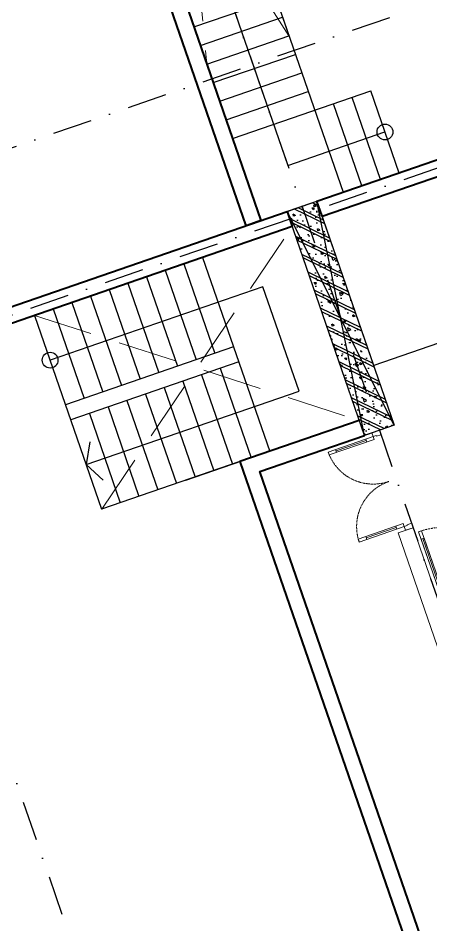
# Model space of a CAD drawing. Header units: millimetres. Extents: x -1534340 to 1713810, y -1348191 to 1114081.
# Drawn here: x 1477154 to 1482377, y -313786 to -302294 of the extents above; entities that cross this region are included whole.
import ezdxf

# ---------------------------------------------------------------- set-up
doc = ezdxf.new("R2010")
doc.units = ezdxf.units.MM
doc.header["$LTSCALE"] = 100
doc.set_wipeout_variables(frame=1)
for name, pattern in [('DASHED2', [0.375, 0.25, -0.125]), ('HIDDEN', [0.375, 0.25, -0.125]), ('xref.asix of  podium$0$xref.asix of  podium$0$DASHDOT', [1, 0.5, -0.25, 0, -0.25]), ('Xref.Asix of Basement B2$0$HIDDEN', [0.375, 0.25, -0.125]), ('Xref_ST_MBDV Cot vach 30.7.2022$0$HIDDEN2', [0.1875, 0.125, -0.0625])]:
    doc.linetypes.add(name, pattern=pattern)
for name, color, linetype, lineweight in [('A-DOOR', 1, 'Continuous', 9), ('CUA', 37, 'Continuous', 13), ('D-building block', 8, 'Continuous', 13), ('KAKA EDIT', 2, 'Continuous', 18), ('KAKA FIX', 2, 'Continuous', 13), ('KT-Net cat', 1, 'Continuous', 40)]:
    doc.layers.add(name, color=color, linetype=linetype, lineweight=lineweight)
for name, color, linetype in [('A-WALL-FNSH', 200, 'Continuous'), ('ccu12-Manh', 8, 'Continuous'), ('KT-Kich thuoc', 9, 'Continuous'), ('xref.asix of  podium$0$xref.asix of  podium$0$AUDIT_I_220805193045-5', 6, 'Continuous'), ('xref.asix of  podium$0$xref.asix of  podium$0$KC2-DIM', 251, 'Continuous'), ('xref.asix of  podium$0$xref.asix of  podium$0$KT-Kich thuoc', 9, 'Continuous'), ('xref.asix of  podium$0$xref.asix of  podium$0$KT-Luoi truc South Tower', 8, 'xref.asix of  podium$0$xref.asix of  podium$0$DASHDOT'), ('Xref_ST_MBDV Cot vach 30.7.2022$0$IDEA - dim', 251, 'Continuous')]:
    doc.layers.add(name, color=color, linetype=linetype)
doc.layers.add('Xref.Asix of Basement B2$0$KT-Chi gioi XD', color=7, linetype='Xref.Asix of Basement B2$0$HIDDEN', true_color=0x0066cc)

# ---------------------------------------------------------------- blocks, each defined once
blk = doc.blocks.new('*U2801')
h = blk.add_hatch()
h.set_pattern_fill('VATLIEU04', color=250, scale=40, style=0, pattern_type=2)
h.set_pattern_definition([(50, (-550, 3050), (286.904, -25.101), [30, -330]), (355, (-550, 3050), (-55.5, 300.877), [24, -264]), (100.451, (-526.1, 3047.9), (231.404, 275.776), [25.496, -280.457]), (46.184, (-550, 3130), (426.896, -66.208), [45, -495]), (96.636, (-514.43, 3124.5), (373.865, 389.647), [38.244, -420.685]), (351.184, (-550, 3130), (373.865, 389.65), [36, -396]), (21, (-510, 3110), (238.763, -161.048), [30, -330]), (326, (-510, 3110), (97.326, 290.06), [24, -264]), (71.451, (-490.1, 3096.58), (336.09, 129.012), [25.496, -280.457]), (37.5, (-550, 3050), (4.864, 133.1575), [0, -260.8, 0, -268, 0, -265]), (7.5, (-550, 3050), (105.228, 157.7647), [0, -152.8, 0, -254.8, 0, -101]), (327.5, (-639.2, 3050), (213.529, -9.022), [0, -100, 0, -312, 0, -414]), (317.5, (-679.2, 3050), (233.274, 40.042), [0, -130, 0, -207.2, 0, -294]), (45, (-550, 3050), (-120.208, 120.208), []), (45, (-550, 3099), (-120.208, 120.208), [])])
h.paths.add_polyline_path([(-475, -475), (-75, -475), (-75, 2525), (-475, 2525)])
at = {"color": 6, "ltscale": 0.25}
blk.add_lwpolyline([(-475, -475), (-75, -475), (-75, 2525), (-475, 2525)], close=True, dxfattribs=at)
at = {"layer": 'Defpoints', "linetype": 'ByBlock', "ltscale": 30}
for p, q in [((-75, -475), (-475, 2525)), ((-475, -475), (-75, 2525))]:
    blk.add_line(p, q, dxfattribs=at)
blk = doc.blocks.new('xref.asix of  podium$0$xref.asix of  podium$0$MBCot-PN-flat-22')
at = {"layer": 'xref.asix of  podium$0$xref.asix of  podium$0$AUDIT_I_220805193045-5', "linetype": 'ByBlock', "xscale": -0.9999999999999996, "rotation": 19.04713795400157}
blk.add_blockref('*U2801', (21866, -7182), dxfattribs=at)
blk = doc.blocks.new('xref.asix of  podium$0$xref.asix of  podium$0$Asix South Tower')
at = {"layer": 'xref.asix of  podium$0$xref.asix of  podium$0$KT-Luoi truc South Tower', "ltscale": 10}
for p, q in [((-91137.3, 54471), (-81235.3, 25790.1)), ((-96619.8, 52578.2), (-86717.8, 23897.3)), ((-67132.6, 45709), (-110541.5, 30722.1)), ((-66479.9, 43818.5), (-109888.9, 28831.6))]:
    blk.add_line(p, q, dxfattribs=at)
blk = doc.blocks.new('THANG SH')
at = {"layer": 'D-building block', "color": 3, "linetype": 'DASHED2', "ltscale": 30}
for points in [[(-6641, 1100), (-2100, 0)], [(-2100, 1100), (-6641, 0)]]:
    blk.add_lwpolyline(points, dxfattribs=at)
at = {"layer": 'D-building block', "color": 3, "linetype": 'DASHED2', "ltscale": 1000}
blk.add_lwpolyline([(-6641, 0), (-6641, 1100), (-2100, 1100), (-2100, 0)], close=True, dxfattribs=at)
at = {"layer": 'Defpoints', "color": 252}
blk.add_line((0, 1850), (0, 0), dxfattribs=at)
for points in [[(-6641, 550), (-550, 550), (-550, 1850)], [(-1100, 0), (-1100, 1850)], [(0, 1850), (-1100, 1850)], [(0, 1600), (-1100, 1600)], [(0, 1350), (-1100, 1350)], [(0, 0), (-6641, 0), (-6641, 1100), (0, 1100)], [(-6391, 0), (-6391, 1100)], [(-6141, 0), (-6141, 1100)], [(-5891, 0), (-5891, 1100)], [(-5641, 0), (-5641, 1100)], [(-5391, 0), (-5391, 1100)], [(-5141, 0), (-5141, 1100)], [(-4850, 0), (-4850, 1100)], [(-4600, 0), (-4600, 1100)], [(-4350, 0), (-4350, 1100)], [(-4100, 0), (-4100, 1100)], [(-3850, 0), (-3850, 1100)], [(-3600, 0), (-3600, 1100)], [(-3350, 0), (-3350, 1100)], [(-3100, 0), (-3100, 1100)], [(-2850, 0), (-2850, 1100)], [(-2600, 0), (-2600, 1100)], [(-2350, 0), (-2350, 1100)], [(-2100, 0), (-2100, 1100)], [(-1850, 0), (-1850, 1100)], [(-1600, 0), (-1600, 1100)], [(-1350, 0), (-1350, 1100)]]:
    blk.add_lwpolyline(points, dxfattribs=at)
at = {"layer": 'Defpoints', "color": 252, "const_width": 50}
blk.add_lwpolyline([(-6521, 699), (-6641, 550), (-6521, 401)], dxfattribs=at)
at = {"layer": 'Defpoints', "color": 252}
blk.add_circle((-550, 1850), 100, dxfattribs=at)
blk = doc.blocks.new('*U2914')
for p, q in [((-1217, -100), (-1257, -100)), ((-1237, -100), (-1237, -503)), ((-90, -100), (-50, -100)), ((-70, -100), (-70, -503)), ((-1217, -503), (-1257, -503)), ((-90, -503), (-50, -503))]:
    blk.add_line(p, q)
for points in [[(-1307, 100), (-1247, 100), (-1247, 40), (-1257, 40), (-1257, 0), (-1307, 0)], [(-1257, 0), (-1217, 0), (-1217, -603), (-1257, -603)], [(-50, 0), (-90, 0), (-90, -603), (-50, -603)], [(0, 100), (-60, 100), (-60, 40), (-50, 40), (-50, 0), (0, 0)]]:
    blk.add_lwpolyline(points, close=True)
at = {"linetype": 'Xref_ST_MBDV Cot vach 30.7.2022$0$HIDDEN2'}
for centre, start, end in [((-1257, 0), 270, 0), ((-50, 0), 180, 270)]:
    blk.add_arc(centre, 603, start, end, dxfattribs=at)
blk = doc.blocks.new('ffff')
at = {"layer": 'D-building block', "color": 3, "linetype": 'DASHED2', "ltscale": 30}
for p, q in [((11403962, 1048892), (11406375, 1052476)), ((11403113, 1051350), (11407223, 1050018))]:
    blk.add_line(p, q, dxfattribs=at)
at = {"layer": 'D-building block', "color": 3, "linetype": 'DASHED2', "ltscale": 30, "elevation": 0}
blk.add_lwpolyline([(11403962, 1048892), (11407223, 1050018), (11406375, 1052476), (11403113, 1051350)], close=True, dxfattribs=at)
blk = doc.blocks.new('*U2925')
blk.add_line((-12, 121), (-536, 726))
for points in [[(38, 33), (-616, 789), (-586, 815), (68, 59)], [(-28, 108), (3, 135), (-521, 740), (-551, 713)], [(897, 644), (852, 605), (813, 650), (820, 657), (794, 687), (832, 720)], [(65, -76), (111, -36), (72, 9), (64, 2), (38, 33), (0, 0)]]:
    blk.add_lwpolyline(points, close=True)
at = {"linetype": 'HIDDEN'}
blk.add_arc((38, 33), 1000, 40.8598, 130.8598, dxfattribs=at)
blk = doc.blocks.new('A$C48AF703B')
blk.add_wipeout([(0, -100), (0, 318), (1100, 318), (1100, -100)]).dxf.layer = 'KT-Kich thuoc'
at = {"layer": 'KT-Net cat'}
for p, q in [((0, 242), (0, 42)), ((1100, 242), (1100, 42))]:
    blk.add_line(p, q, dxfattribs=at)
at = {"layer": 'CUA', "rotation": 319.1402443640536}
blk.add_blockref('*U2925', (0, 242), dxfattribs=at)
blk = doc.blocks.new('312')
at = {"layer": 'Defpoints', "color": 252}
for p, q in [((1479488.8, -305327), (1480337.3, -307784.7)), ((1479252.5, -305408.6), (1479644.1, -306542.9)), ((1479016.2, -305490.2), (1479407.8, -306624.5)), ((1478543.5, -305653.4), (1478935.1, -306787.7)), ((1478779.8, -305571.8), (1479171.5, -306706.1)), ((1478307.2, -305735), (1478698.8, -306869.3)), ((1477834.6, -305898.1), (1478226.2, -307032.4)), ((1478070.9, -305816.6), (1478462.5, -306950.9)), ((1477598.3, -305979.7), (1477989.9, -307114)), ((1477362, -306061.3), (1478210.5, -308519)), ((1479473, -306813.6), (1479864.7, -307947.9)), ((1479709.4, -306732), (1480101, -307866.3)), ((1479236.7, -306895.2), (1479628.3, -308029.5)), ((1478764.1, -307058.3), (1479155.7, -308192.6)), ((1479000.4, -306976.7), (1479392, -308111)), ((1478527.8, -307139.9), (1478919.4, -308274.2)), ((1478291.5, -307221.5), (1478683.1, -308355.8)), ((1478055.2, -307303.1), (1478446.8, -308437.4))]:
    blk.add_line(p, q, dxfattribs=at)
at = {"layer": 'Defpoints', "elevation": 0}
blk.add_lwpolyline([(1481001.2, -304804.9), (1484734.9, -303515.8), (1485648.7, -306162.5), (1484372.6, -306603.1), (1484111.6, -305846.9), (1481653.9, -306695.4)], close=True, dxfattribs=at)
at = {"layer": 'Defpoints', "color": 252, "elevation": 0}
for points in [[(1478014.7, -307951.8), (1480708.6, -307021.7), (1480251.7, -305698.4), (1477557.8, -306628.5)], [(1479880.4, -306461.3), (1477753.6, -307195.6)], [(1479945.7, -306650.4), (1477818.9, -307384.7)], [(1479959.2, -307915.2), (1478210.5, -308519)]]:
    blk.add_lwpolyline(points, dxfattribs=at)
at = {"layer": 'Defpoints', "elevation": 0}
blk.add_lwpolyline([(1478062.8, -307662.3), (1478014.7, -307951.8), (1478231.2, -308150)], dxfattribs=at)
at = {"layer": 'Defpoints'}
blk.add_circle((1477557.8, -306628.5), 100, dxfattribs=at)
at = {"layer": 'KT-Net cat'}
blk.add_line((1481001.2, -304804.9), (1484734.9, -303515.8, 0), dxfattribs=at)
at = {"layer": 'KT-Net cat', "elevation": 0}
for points in [[(1480037.9, -304925.9), (1477051.9, -296276.8), (1477240.9, -296211.6), (1480227, -304860.6)], [(1475973.3, -306329.2), (1480557.8, -304746.4), (1480623.1, -304935.4), (1476038.6, -306518.2)]]:
    blk.add_lwpolyline(points, close=True, dxfattribs=at)
for points in [[(1481001.2, -304804.9), (1480935.9, -304615.8), (1484669.7, -303326.8)], [(1481471.6, -307393.1), (1479959.2, -307915.2), (1482473.5, -315197.8), (1482662.5, -315132.6), (1480213.5, -308039), (1481536.9, -307582.1)]]:
    blk.add_lwpolyline(points, dxfattribs=at)
at = {"layer": 'Xref.Asix of Basement B2$0$KT-Chi gioi XD', "lineweight": 13, "ltscale": 100, "elevation": 0, "flags": 128}
blk.add_lwpolyline([(1536926.6, -198350.2), (1532230.5, -180477.4), (1529880.4, -179665.5), (1520946.6, -186436.8), (1497442.7, -204368.8), (1473775.2, -221476.8, 0.684877), (1504207.8, -335272.8), (1524578.3, -337428.6), (1563007.4, -336214.1), (1565857.8, -332567.4)], format="xyb", close=True, dxfattribs=at)
at = {"layer": 'Xref_ST_MBDV Cot vach 30.7.2022$0$IDEA - dim', "color": 1}
blk.add_line((1481993.7, -304462.2, 0), (1482135.5, -304413.3, 0), dxfattribs=at)
at = {"layer": 'A-DOOR', "rotation": 289.0226166881689}
blk.add_blockref('*U2914', (1482057.3, -308784.8), dxfattribs=at)
at = {"layer": 'A-WALL-FNSH'}
blk.add_blockref('ffff', (-9925751.4, -1357411.2), dxfattribs=at)
at = {"layer": 'KAKA FIX', "rotation": 289.0471379542168}
blk.add_blockref('THANG SH', (1480227, -304860.6), dxfattribs=at)
at = {"layer": 'xref.asix of  podium$0$xref.asix of  podium$0$KC2-DIM'}
blk.add_blockref('xref.asix of  podium$0$xref.asix of  podium$0$MBCot-PN-flat-22', (1459444.9, -299975.3), dxfattribs=at)
at = {"layer": 'xref.asix of  podium$0$xref.asix of  podium$0$KT-Kich thuoc'}
blk.add_blockref('xref.asix of  podium$0$xref.asix of  podium$0$Asix South Tower', (1566004.7, -342122.3), dxfattribs=at)
at = {"layer": 'KT-Kich thuoc', "rotation": 19.04713795431976}
blk.add_blockref('A$C48AF703B', (1482580.8, -309993, 0), dxfattribs=at)
at = {"layer": 'KAKA EDIT', "elevation": 0}
blk.add_lwpolyline([(1482152.3, -308752), (1482900.7, -310919.8), (1482711.7, -310985), (1481963.3, -308817.3)], close=True, dxfattribs=at)

msp = doc.modelspace()

# ---------------------------------------------------------------- block references
at = {"layer": 'ccu12-Manh'}
msp.add_blockref('312', (0, 0), dxfattribs=at)

doc.saveas('drawing.dxf')
